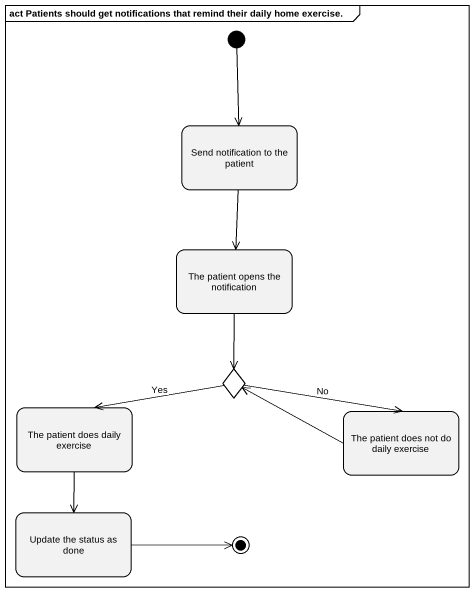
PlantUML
@startuml
mainframe act Patients should get notifications that remind their daily home exercise.
hide empty description
state "Send notification to the patient" as Send_notification_to_the
state "The patient opens the notification" as The_patient_opens_the
state choice1 <<choice>>
state "The patient does daily exercise" as The_patient_does_daily
state "The patient does not do daily exercise" as The_patient_does_not_do
state "Update the status as done" as Update_the_status_as_done
[*] --> Send_notification_to_the
Send_notification_to_the --> The_patient_opens_the
The_patient_opens_the --> choice1
choice1 -left-> The_patient_does_daily : Yes
choice1 -right-> The_patient_does_not_do : No
The_patient_does_daily --> Update_the_status_as_done
The_patient_does_not_do -left-> choice1
Update_the_status_as_done -right-> [*]
@enduml
